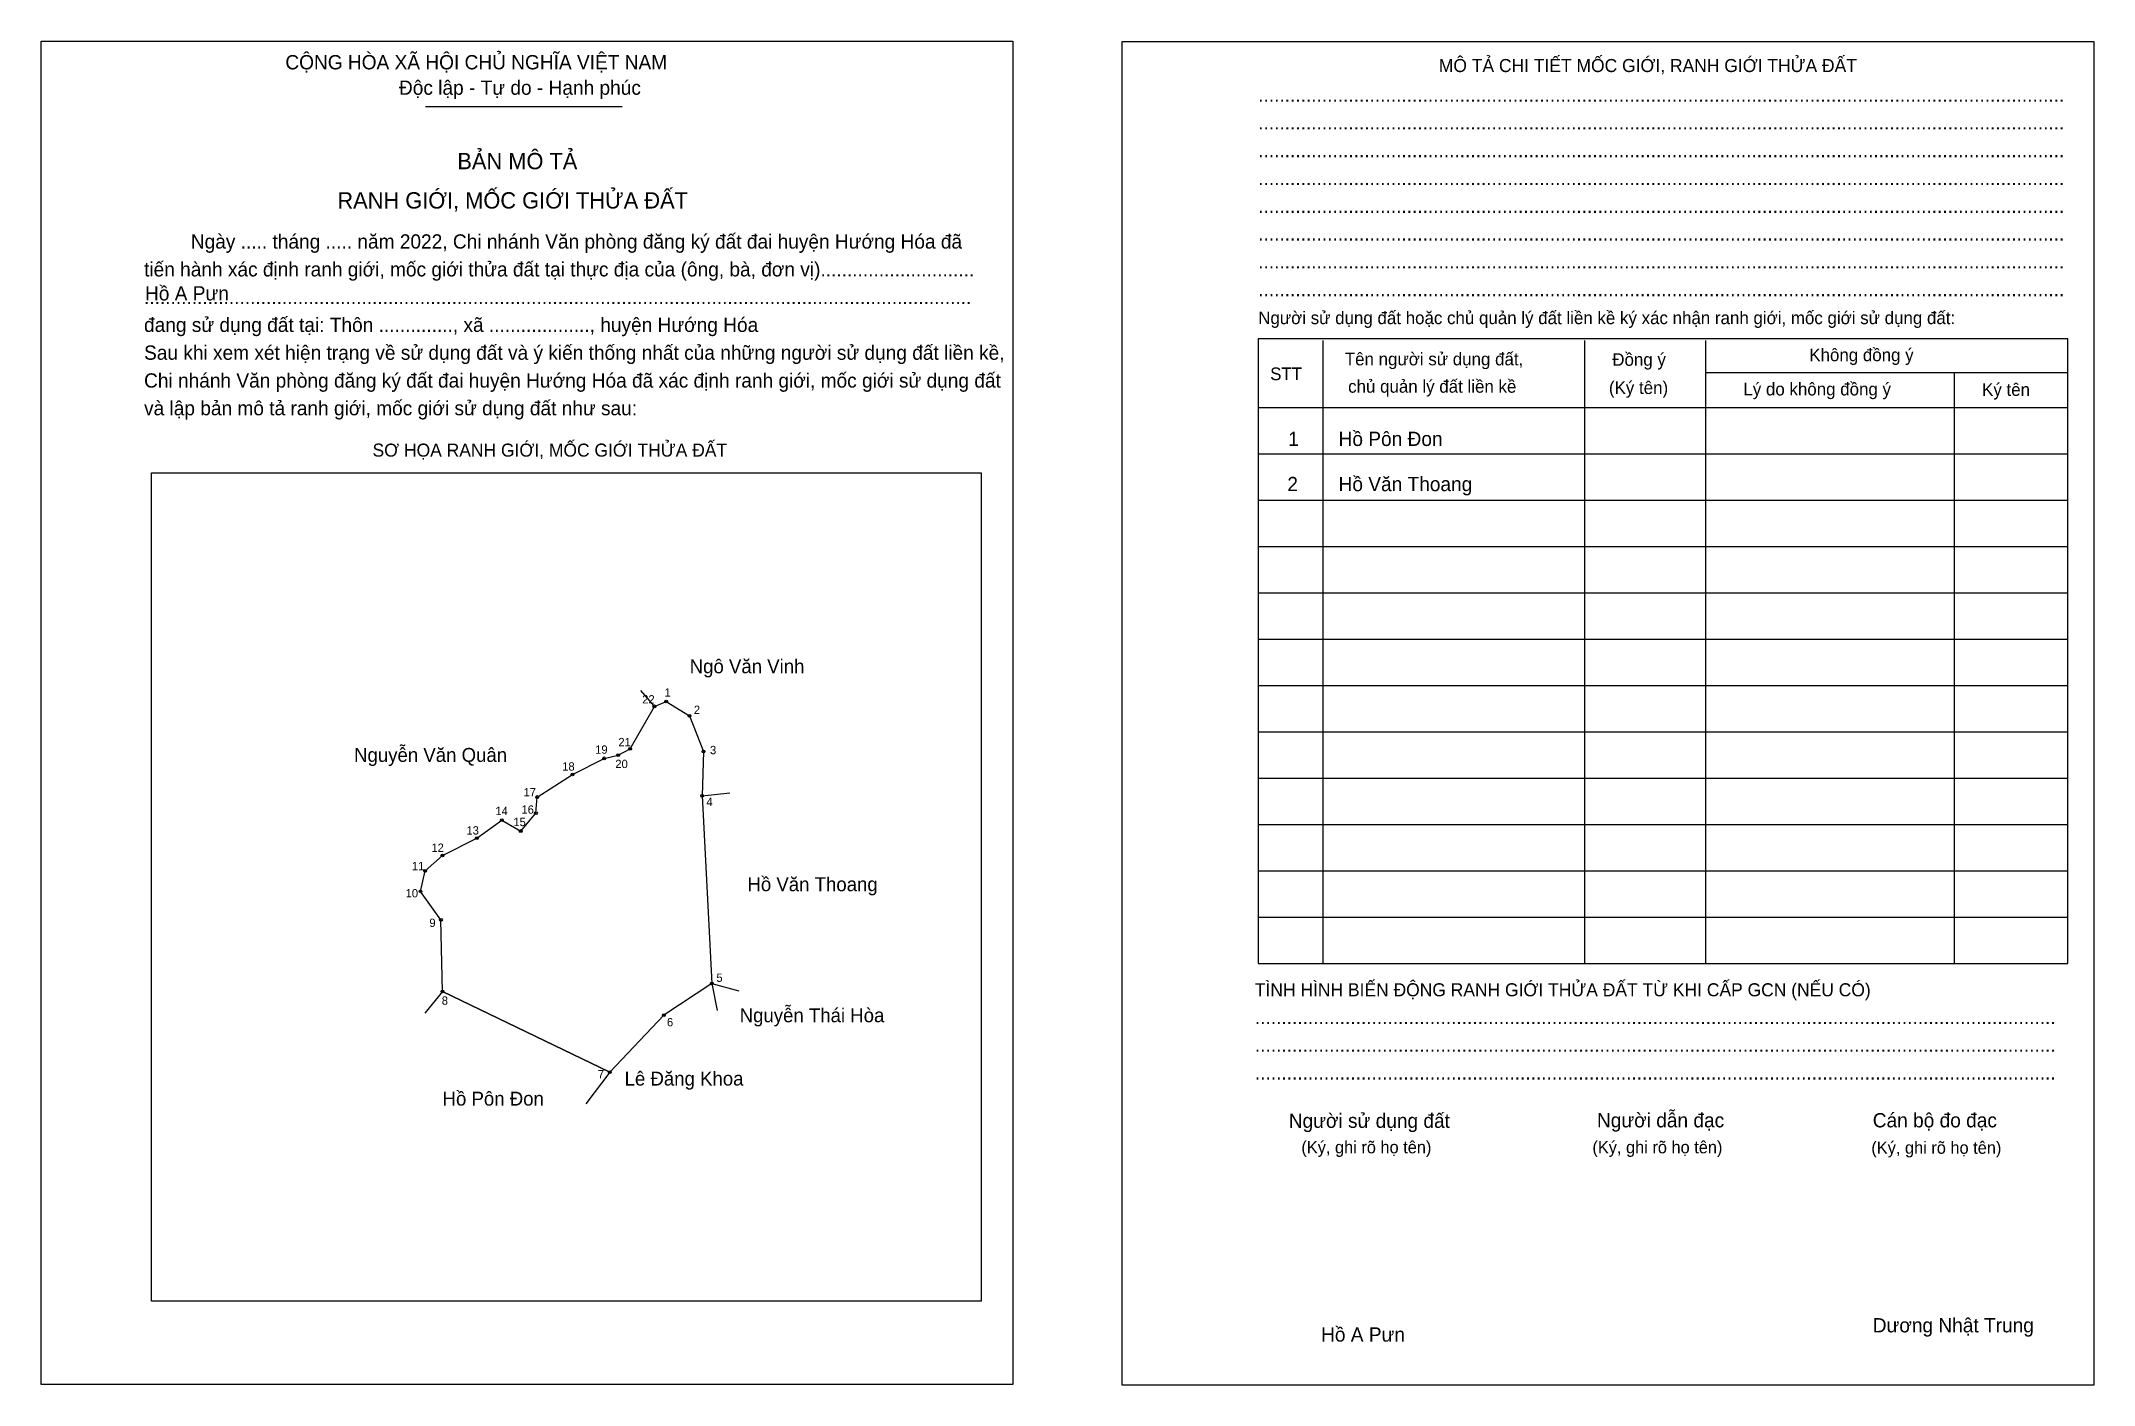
# Model space of a CAD drawing. Extents: x 543378 to 544668, y 1838716 to 1839561.
import ezdxf

# ---------------------------------------------------------------- set-up
doc = ezdxf.new("R2010")
doc.units = 0
for name, color, linetype in [('Level 1', 7, 'Continuous'), ('Level 10', 7, 'Continuous'), ('Level 11', 7, 'Continuous'), ('Level 2', 7, 'Continuous'), ('Level 25', 7, 'Continuous'), ('Level 27', 7, 'Continuous'), ('Level 36', 7, 'Continuous'), ('Level 52', 7, 'Continuous'), ('Level 55', 7, 'Continuous'), ('Level 6', 7, 'Continuous'), ('Level 9', 7, 'Continuous')]:
    doc.layers.add(name, color=color, linetype=linetype)

msp = doc.modelspace()

# ---------------------------------------------------------------- linework, layer by layer
at = {"layer": 'Level 1'}
for p, q in [((543378.4, 1839561), (543378.4, 1839561)), ((544057.8, 1839560.7), (544057.8, 1839560.7)), ((543620, 1839519.9), (543743.5, 1839519.9)), ((544184, 1839372.8), (544184, 1838981.1)), ((544348.3, 1839372.8), (544348.3, 1838981.1)), ((544424.3, 1839372.8), (544424.3, 1838981.1)), ((544424.3, 1839352.7), (544652.1, 1839352.7)), ((544580.7, 1839352.7), (544580.7, 1838981.1)), ((544143.3, 1839330.6), (544652.1, 1839330.6)), ((544143.3, 1839301.5), (544652.1, 1839301.5)), ((543447.7, 1839289.5), (543447.7, 1839289.5)), ((544143.3, 1839272.4), (544652.1, 1839272.4)), ((544143.3, 1839243.2), (544652.1, 1839243.2)), ((544143.3, 1839214.1), (544652.1, 1839214.1)), ((544143.3, 1839185), (544652.1, 1839185)), ((544143.3, 1839155.9), (544652.1, 1839155.9)), ((544143.3, 1839126.7), (544652.1, 1839126.7)), ((544143.3, 1839097.6), (544652.1, 1839097.6)), ((544143.3, 1839068.5), (544652.1, 1839068.5)), ((544143.3, 1839039.3), (544652.1, 1839039.3)), ((544143.3, 1839010.2), (544652.1, 1839010.2)), ((543969.1, 1838768.8), (543969.1, 1838768.8)), ((543989.1, 1838716.3), (543989.1, 1838716.3)), ((544668.5, 1838716), (544668.5, 1838716))]:
    msp.add_line(p, q, dxfattribs=at)
for points in [[(544652.1, 1839373.7), (544143.3, 1839373.7), (544143.3, 1838981.1), (544652.1, 1838981.1)], [(543447.7, 1839289.5), (543969.1, 1839289.5), (543969.1, 1838768.8), (543447.7, 1838768.8)]]:
    msp.add_lwpolyline(points, close=True, dxfattribs=at)
at = {"layer": 'Level 10'}
msp.add_line((543755, 1839152.6), (543763.2, 1839143.3), dxfattribs=at)
msp.add_lwpolyline([(543748.6, 1839116), (543763.8, 1839142.7), (543771.2, 1839145.7), (543785.9, 1839136.8), (543794.7, 1839114.3), (543793.9, 1839086.4), (543799.9, 1838968.5), (543769.8, 1838948.5), (543735.8, 1838912.7), (543630.6, 1838963.4), (543629.7, 1839008.4), (543616.9, 1839026.4), (543619.8, 1839039.3), (543630.7, 1839049), (543652.3, 1839059.8), (543667.9, 1839071.1), (543679.8, 1839064.3), (543689.4, 1839075.6), (543690.2, 1839085.7), (543712.4, 1839099.9), (543732.3, 1839110), (543741, 1839112)], close=True, dxfattribs=at)
at = {"layer": 'Level 11'}
for centre in [(543763.8, 1839142.7), (543771.2, 1839145.7), (543785.9, 1839136.8), (543732.3, 1839110), (543741, 1839112), (543748.6, 1839116), (543748.6, 1839116), (543794.7, 1839114.3), (543712.4, 1839099.9), (543690.2, 1839085.7), (543793.9, 1839086.4), (543667.9, 1839071.1), (543689.4, 1839075.6), (543652.3, 1839059.8), (543679.8, 1839064.3), (543630.7, 1839049), (543619.8, 1839039.3), (543616.9, 1839026.4), (543629.7, 1839008.4), (543799.9, 1838968.5), (543630.6, 1838963.4), (543769.8, 1838948.5), (543735.8, 1838912.7)]:
    msp.add_circle(centre, 0.874, dxfattribs=at)
at = {"layer": 'Level 2'}
for points in [[(543378.4, 1839561), (543989.1, 1839561), (543989.1, 1838716.3), (543378.4, 1838716.3)], [(544057.8, 1839560.7), (544668.5, 1839560.7), (544668.5, 1838716), (544057.8, 1838716)]]:
    msp.add_lwpolyline(points, close=True, dxfattribs=at)
at = {"layer": 'Level 25'}
for p in [(543630.6, 1838963.4), (543769.8, 1838948.5)]:
    msp.add_line(p, (543735.8, 1838912.7), dxfattribs=at)
at = {"layer": 'Level 27'}
for p, q in [((543793.9, 1839086.4), (543811.3, 1839088.4)), ((543799.9, 1838968.5), (543803.3, 1838951.4)), ((543799.9, 1838968.5), (543816.8, 1838963.9)), ((543630.6, 1838963.4), (543619.6, 1838949.8)), ((543735.8, 1838912.7), (543720.8, 1838892.7))]:
    msp.add_line(p, q, dxfattribs=at)

# ---------------------------------------------------------------- texts
at = {"layer": 'Level 1'}
for s, height, p in [('CỘNG HÒA XÃ HỘI CHỦ NGHĨA VIỆT NAM', 8.97, (543531.9, 1839543.2)), ('MÔ TẢ CHI TIẾT MỐC GIỚI, RANH GIỚI THỬA ĐẤT', 8.201, (544256.8, 1839541.5)), ('Độc lập - Tự do - Hạnh phúc', 8.97, (543603.3, 1839527.2)), ('........................................................................................................................................................', 8.9704, (544143.3, 1839522.8)), ('........................................................................................................................................................', 8.9704, (544143.3, 1839505.4)), ('BẢN MÔ TẢ', 10.25, (543640, 1839480.4)), ('........................................................................................................................................................', 8.9704, (544143.3, 1839487.9)), ('........................................................................................................................................................', 8.9704, (544143.3, 1839470.4)), ('RANH GIỚI, MỐC GIỚI THỬA ĐẤT', 10.253, (543564.6, 1839455.7)), ('........................................................................................................................................................', 8.9704, (544143.3, 1839452.9)), ('Ngày ..... tháng ..... năm 2022, Chi nhánh Văn phòng đăng ký đất đai huyện Hướng Hóa đã', 8.97, (543472.5, 1839430.5)), ('........................................................................................................................................................', 8.9704, (544143.3, 1839435.5)), ('tiến hành xác định ranh giới, mốc giới thửa đất tại thực địa của (ông, bà, đơn vị).............................', 8.9704, (543443.1, 1839413)), ('........................................................................................................................................................', 8.9704, (544143.3, 1839418)), ('............................................................................................................................................................', 8.9704, (543443.1, 1839395.6)), ('........................................................................................................................................................', 8.9704, (544143.3, 1839400.5)), ('đang sử dụng đất tại: Thôn .............., xã ..................., huyện Hướng Hóa', 8.97, (543443.1, 1839378.1)), ('Người sử dụng đất hoặc chủ quản lý đất liền kề ký xác nhận ranh giới, mốc giới sử dụng đất:', 7.946, (544143.3, 1839383)), ('Sau khi xem xét hiện trạng về sử dụng đất và ý kiến thống nhất của những người sử dụng đất liền kề,', 8.97, (543443.1, 1839360.6)), ('Không đồng ý', 7.946, (544489.6, 1839359.7)), ('STT', 7.95, (544150.8, 1839347.8)), ('Tên người sử dụng đất,', 7.946, (544197.7, 1839357.1)), ('Đồng ý', 7.95, (544365.8, 1839356.8)), ('Chi nhánh Văn phòng đăng ký đất đai huyện Hướng Hóa đã xác định ranh giới, mốc giới sử dụng đất', 8.97, (543443.1, 1839343.1)), ('chủ quản lý đất liền kề', 7.946, (544199.8, 1839339.9)), ('(Ký tên)', 7.95, (544363.7, 1839339.1)), ('Lý do không đồng ý', 7.946, (544448.2, 1839338.2)), ('Ký tên', 7.95, (544598.2, 1839337.9)), ('và lập bản mô tả ranh giới, mốc giới sử dụng đất như sau:', 8.97, (543443.1, 1839325.7)), ('SƠ HỌA RANH GIỚI, MỐC GIỚI THỬA ĐẤT', 8.201, (543586.7, 1839299.7)), ('TÌNH HÌNH BIẾN ĐỘNG RANH GIỚI THỬA ĐẤT TỪ KHI CẤP GCN (NẾU CÓ)', 8.201, (544141.2, 1838960.4)), ('.......................................................................................................................................................', 8.9704, (544141.2, 1838942.9)), ('.......................................................................................................................................................', 8.9704, (544141.2, 1838925.5)), ('.......................................................................................................................................................', 8.9704, (544141.2, 1838908)), ('Người sử dụng đất', 8.97, (544162.5, 1838877.7)), ('Người dẫn đạc', 8.97, (544356.2, 1838878)), ('Cán bộ đo đạc', 8.97, (544529.5, 1838878)), ('(Ký, ghi rõ họ tên)', 7.689, (544170.4, 1838861.7)), ('(Ký, ghi rõ họ tên)', 7.689, (544353.3, 1838861.7)), ('(Ký, ghi rõ họ tên)', 7.689, (544528.6, 1838861.4)), ('Dương Nhật Trung', 8.97, (544529.5, 1838749.1))]:
    msp.add_text(s, height=height, dxfattribs=at).set_placement(p)
at = {"layer": 'Level 36'}
for s, height, p in [('Ngô Văn Vinh', 8.738, (543786, 1839163.5)), ('Nguyễn Văn Quân', 8.738, (543575.1, 1839107.8)), ('Hồ Văn Thoang', 8.738, (543822.3, 1839026.5)), ('Nguyễn Thái Hòa', 8.738, (543817.4, 1838944.1)), ('Lê Đăng Khoa', 8.738, (543745.1, 1838904.3)), ('Hồ Pôn Đon', 8.74, (543630.7, 1838891.7))]:
    msp.add_text(s, height=height, dxfattribs=at).set_placement(p)
at = {"layer": 'Level 52'}
for s, p in [('Hồ Pôn Đon', (544193.8, 1839306.4)), ('1', (544162.2, 1839306.4)), ('2', (544161.6, 1839278)), ('Hồ Văn Thoang', (544193.8, 1839278))]:
    msp.add_text(s, height=8.97, dxfattribs=at).set_placement(p)
at = {"layer": 'Level 55'}
for s, p in [('22', (543763.4, 1839142.7)), ('1', (543771, 1839145.7)), ('2', (543785.7, 1839136.8)), ('19', (543731.9, 1839110)), ('20', (543740.6, 1839112)), ('21', (543748.2, 1839116)), ('3', (543794.5, 1839114.3)), ('18', (543712, 1839099.9)), ('17', (543689.8, 1839085.7)), ('4', (543793.7, 1839086.4)), ('14', (543667.5, 1839071.1)), ('16', (543689, 1839075.6)), ('13', (543651.9, 1839059.8)), ('15', (543679.4, 1839064.3)), ('12', (543630.3, 1839049)), ('11', (543619.5, 1839039.3)), ('10', (543616.5, 1839026.4)), ('9', (543629.5, 1839008.4)), ('5', (543799.7, 1838968.5)), ('8', (543630.4, 1838963.4)), ('6', (543769.6, 1838948.5)), ('7', (543735.6, 1838912.7))]:
    msp.add_text(s, height=0.583, dxfattribs=at).set_placement(p)
at = {"layer": 'Level 6'}
for p in [(543443.7, 1839397.9), (544182.8, 1838743.3)]:
    msp.add_text('Hồ A Pưn', height=8.97, dxfattribs=at).set_placement(p)
at = {"layer": 'Level 9'}
for s, p in [('22', (543756.2, 1839144.5)), ('1', (543770.2, 1839148.8)), ('2', (543788.6, 1839137.9)), ('21', (543741.2, 1839117.6)), ('19', (543726.6, 1839112.9)), ('3', (543798.8, 1839112.6)), ('18', (543705.9, 1839102.3)), ('20', (543739.3, 1839103.9)), ('17', (543681.6, 1839086.1)), ('4', (543796.5, 1839080)), ('14', (543663.9, 1839074.3)), ('15', (543675.2, 1839067.4)), ('16', (543680.3, 1839075.2)), ('13', (543645.7, 1839062.1)), ('12', (543623.7, 1839051.2)), ('11', (543611.4, 1839039.7)), ('10', (543607.5, 1839022.6)), ('9', (543622.4, 1839004)), ('5', (543802.8, 1838969.5)), ('8', (543630.2, 1838955.1)), ('6', (543771.7, 1838941.5)), ('7', (543728.3, 1838908.8))]:
    msp.add_text(s, height=5.24, dxfattribs=at).set_placement(p)

doc.saveas('drawing.dxf')
